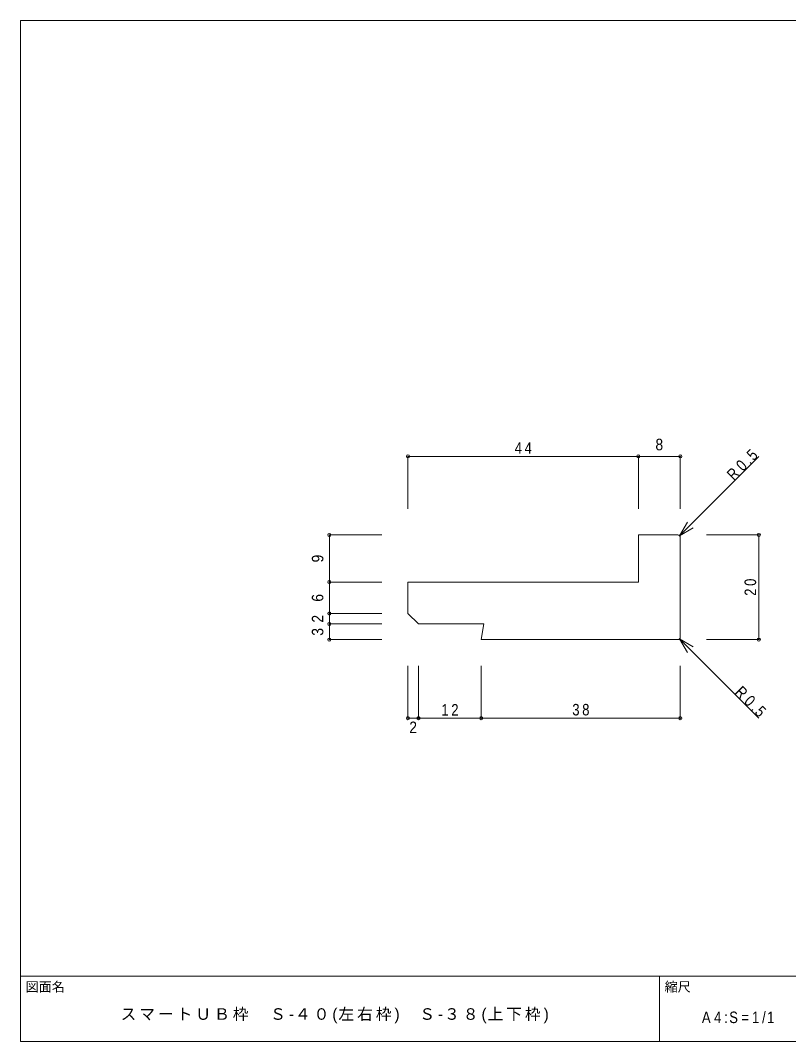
# Model space of a CAD drawing. Units: millimetres on the paper. Extents: x -141 to 141, y -98 to 98.
# Drawn here: x -141 to 5.7, y -97.5 to 97.5 of the extents above; entities that cross this region are included whole.
import ezdxf
from ezdxf.enums import TextEntityAlignment as Align

# ---------------------------------------------------------------- set-up
doc = ezdxf.new("R2010")
doc.units = ezdxf.units.MM
doc.header["$PDMODE"] = 32
doc.header["$PDSIZE"] = 0.6
for name, color, linetype, lineweight in [('0-0_ＫＢ製品', 2, 'Continuous', 9), ('0-3_寸法', 4, 'Continuous', 9), ('0-4_引出線字', 4, 'Continuous', 9), ('F-0_図面枠', 5, 'Continuous', 9), ('F-5_F-5ﾚｲﾔ', 7, 'Continuous', 9)]:
    doc.layers.add(name, color=color, linetype=linetype, lineweight=lineweight)
doc.layers.add('0-5_文字', color=7, linetype='Continuous')
doc.styles.add('HGｺﾞｼｯｸM', font='')
doc.styles.get('HGｺﾞｼｯｸM').set_extended_font_data('HGｺﾞｼｯｸM')

msp = doc.modelspace()

# ---------------------------------------------------------------- linework, layer by layer
at = {"layer": '0-0_ＫＢ製品'}
for p, q in [((-23, -0.75), (-23, -9.75)), ((-15.5, -0.75), (-23, -0.75)), ((-15, -1.25), (-15, -20.25)), ((-65, -17.75), (-67, -15.75)), ((-65, -17.75), (-52.5, -17.75)), ((-53, -20.75), (-52.5, -17.75)), ((-15.5, -20.75), (-53, -20.75))]:
    msp.add_line(p, q, dxfattribs=at)
msp.add_lwpolyline([(-67, -15.75), (-67, -9.75), (-23, -9.75)], dxfattribs=at)
for centre, start, end in [((-15.5, -1.25), 0, 90), ((-15.5, -20.25), 270, 0)]:
    msp.add_arc(centre, 0.5, start, end, dxfattribs=at)
at = {"layer": '0-3_寸法'}
for p, q in [((-67, 14.25), (-23, 14.25)), ((-67, 14.25), (-67, 4.25)), ((-23, 14.25), (-23, 4.25)), ((-23, 14.25), (-15, 14.25)), ((-15, 14.25), (-15, 4.25)), ((-82, -9.75), (-82, -0.75)), ((-82, -0.75), (-72, -0.75)), ((0, -0.75), (-10, -0.75)), ((0, -0.75), (0, -20.75)), ((-82, -15.75), (-82, -9.75)), ((-82, -9.75), (-72, -9.75)), ((-82, -17.75), (-82, -15.75)), ((-82, -15.75), (-72, -15.75)), ((-82, -20.75), (-82, -17.75)), ((-82, -17.75), (-72, -17.75)), ((-82, -20.75), (-72, -20.75)), ((0, -20.75), (-10, -20.75)), ((-67, -35.75), (-67, -25.75)), ((-65, -35.75), (-65, -25.75)), ((-53, -35.75), (-53, -25.75)), ((-15, -35.75), (-15, -25.75)), ((-65, -35.75), (-67, -35.75)), ((-53, -35.75), (-65, -35.75)), ((-15, -35.75), (-53, -35.75))]:
    msp.add_line(p, q, dxfattribs=at)
for p in [(-67, 14.25), (-23, 14.25), (-15, 14.25), (-82, -0.75), (0, -0.75), (-82, -9.75), (-82, -15.75), (-82, -17.75), (-82, -20.75), (0, -20.75), (-67, -35.75), (-65, -35.75), (-53, -35.75), (-15, -35.75)]:
    msp.add_point(p, dxfattribs=at)
at = {"layer": '0-4_引出線字'}
for p, q in [((-15.146, -0.896), (0, 14.25)), ((-15.146, -0.896), (-13.646, 1.702)), ((-15.146, -0.896), (-12.548, 0.604)), ((-15.146, -20.604), (-12.548, -22.104)), ((-15.146, -20.604), (-13.646, -23.202)), ((-15.146, -20.604), (0, -35.75))]:
    msp.add_line(p, q, dxfattribs=at)
at = {"layer": 'F-0_図面枠'}
for p, q in [((-141, 97.5), (141, 97.5)), ((-141, -97.5), (-141, 97.5)), ((-141, -85), (141, -85)), ((-19, -97.5), (-19, -85)), ((141, -97.5), (-141, -97.5))]:
    msp.add_line(p, q, dxfattribs=at)

# ---------------------------------------------------------------- texts
at = {"layer": '0-3_寸法', "color": 7, "style": 'HGｺﾞｼｯｸM', "width": 0.9}
for s, p in [('8', (-19.75, 14.75)), ('2', (-66.75, -39.25))]:
    msp.add_text(s, height=2.199, dxfattribs=at).set_placement(p, align=Align.BOTTOM_LEFT)
for s, p in [('9', (-82.5, -6)), ('6', (-82.5, -13.5)), ('2', (-82.5, -17.5)), ('3', (-82.5, -20))]:
    msp.add_text(s, height=2.199, rotation=90, dxfattribs=at).set_placement(p, align=Align.BOTTOM_LEFT)
at = {"layer": '0-3_寸法', "color": 7, "char_height": 2.199, "attachment_point": 7, "style": 'HGｺﾞｼｯｸM'}
for s, insert in [('\\T1.36;\\W0.85;44', (-46.625, 14.75)), ('\\T1.36;\\W0.85;12', (-60.625, -35.25)), ('\\T1.36;\\W0.85;38', (-35.625, -35.25))]:
    msp.add_mtext(s, dxfattribs=dict(at, insert=insert))
at = {"layer": '0-3_寸法', "color": 7, "insert": (-0.5, -12.375), "char_height": 2.199, "attachment_point": 7, "rotation": 90, "style": 'HGｺﾞｼｯｸM'}
msp.add_mtext('\\T1.36;\\W0.85;20', dxfattribs=at)
at = {"layer": '0-5_文字', "char_height": 2.199, "attachment_point": 7, "style": 'HGｺﾞｼｯｸM'}
for insert, rotation in [((-4.773, 9.477), 45), ((-4.773, -30.977), 315)]:
    msp.add_mtext('\\T1.38;\\W0.85;R0.5', dxfattribs=dict(at, insert=insert, rotation=rotation))
at = {"layer": 'F-0_図面枠', "color": 7, "style": 'HGｺﾞｼｯｸM'}
msp.add_text('図面名', height=1.833, dxfattribs=at).set_placement((-140, -88.5), align=Align.BOTTOM_LEFT)
at = {"layer": 'F-5_F-5ﾚｲﾔ', "style": 'HGｺﾞｼｯｸM'}
msp.add_text('縮尺', height=1.833, dxfattribs=at).set_placement((-18, -88.5), align=Align.BOTTOM_LEFT)
at = {"layer": 'F-5_F-5ﾚｲﾔ', "char_height": 2.199, "attachment_point": 7, "style": 'HGｺﾞｼｯｸM'}
for s, insert in [('\\T1.19;スマートＵＢ枠\u3000Ｓ-４０(左右枠)\u3000Ｓ-３８(上下枠)', (-121.875, -94)), ('\\T1.39;\\W0.85;A4:S=1/1', (-10.875, -94))]:
    msp.add_mtext(s, dxfattribs=dict(at, insert=insert))

doc.saveas('drawing.dxf')
